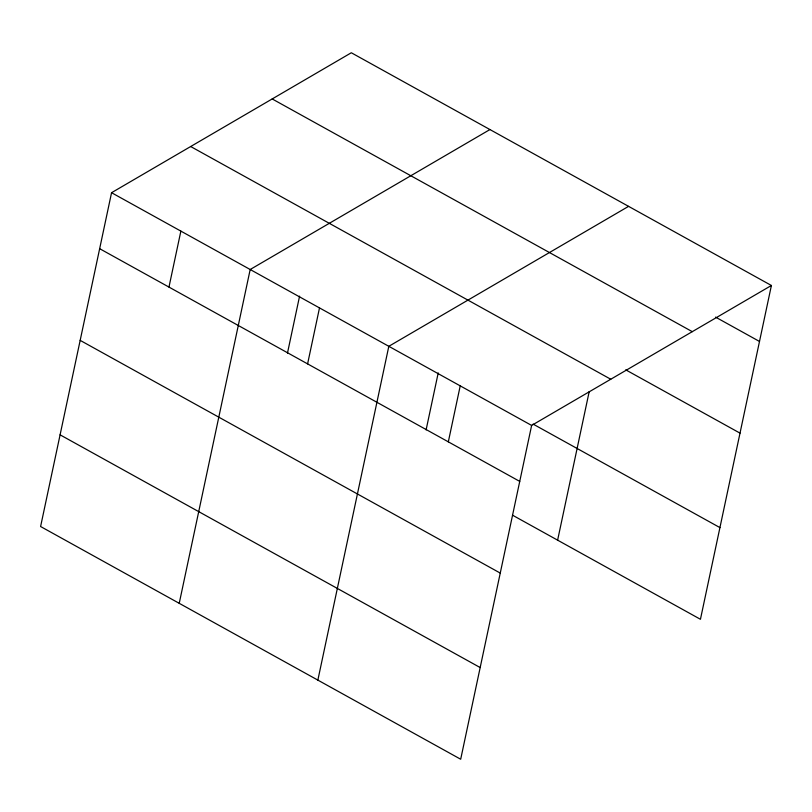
<?xml version="1.0" encoding="UTF-8"?>
<svg xmlns="http://www.w3.org/2000/svg" width="812" height="812" viewBox="0 0 812 812"><rect width="100%" height="100%" fill="white"/><g stroke="black" fill="none" stroke-linecap="round" stroke-linejoin="round"><path stroke-width="1.22" d="M111.559 192.708L40.6 526.521L460.688 759.24L531.637 425.427L771.4 285.479L351.312 52.76L111.559 192.708L531.637 425.427M168.967 287.083L180.873 231.105M179.229 603.316L250.187 269.503L489.94 129.555M287.468 353.118L299.587 296.126M307.596 363.888L319.502 307.9M317.857 680.111L388.816 346.308L628.569 206.36M426.097 429.913L438.216 372.921M448.325 441.85L460.221 385.873M557.621 540.163L589.207 391.567M771.4 285.479L700.441 619.292L512.504 515.173M715.555 317.116L759.504 341.456M272.193 98.942L692.281 331.661M625.747 369.846L740.016 433.141M190.678 146.525L610.766 379.245M533.098 424.097L719.939 527.607M99.653 248.685L519.741 481.404M80.165 340.37L500.253 573.089M60.088 434.836L480.176 667.555"/></g></svg>
